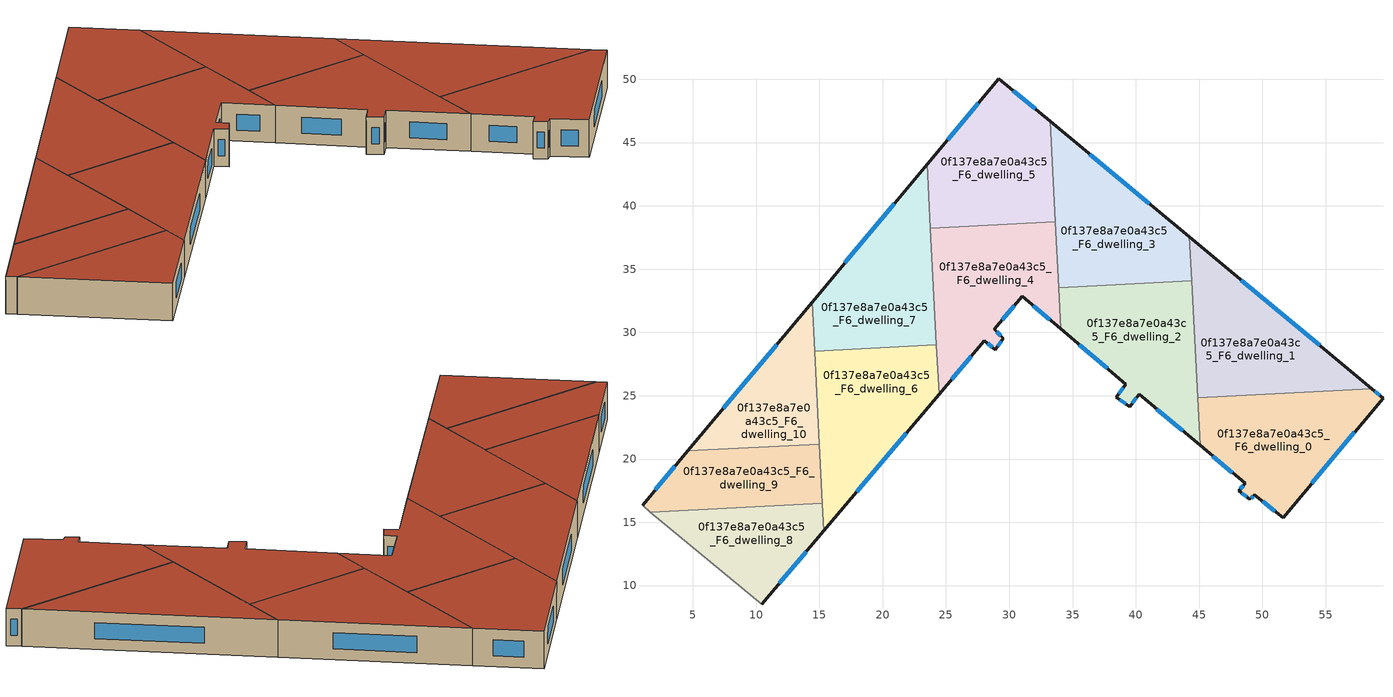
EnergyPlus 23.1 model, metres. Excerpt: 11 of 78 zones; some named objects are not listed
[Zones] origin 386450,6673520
0f137e8a7e0a43c5_F6_dwelling_0
 floor to 0f137e8a7e0a43c5_F5_dwelling_0 (EU_floor_Construction): 59.53,24.81 51.65,15.37 49.36,17.18 49.01,16.81 48.12,17.5 48.66,18.07 45.07,21.07 44.88,24.86 58.63,25.56 z18
 wall outside (EU_wall_Construction): 45.07,21.07 48.66,18.07 48.12,17.5 49.01,16.81 49.36,17.18 51.65,15.37 59.53,24.81 58.63,25.56 z18:21
 wall to 0f137e8a7e0a43c5_F6_dwelling_1 (EU_wall_Construction): 58.63,25.56 44.88,24.86 z18:21
 wall to 0f137e8a7e0a43c5_F6_dwelling_2 (EU_wall_Construction): 44.88,24.86 45.07,21.07 z18:21
 window (EU_Window_Construction): 48.37,17.3 48.75,17.01 / 48.5,17.9 48.27,17.66 / 46.1,20.21 47.63,18.92 / 59.27,25.03 58.89,25.35 / 53.9,18.07 57.28,22.11 / 50.02,16.66 50.99,15.89 / 49.11,16.91 49.26,17.07 z18.86:20.14
 roof outside (EU_roof_Construction): 51.65,15.37 59.53,24.81 58.63,25.56 44.88,24.86 45.07,21.07 48.66,18.07 48.12,17.5 49.01,16.81 49.36,17.18 z21
0f137e8a7e0a43c5_F6_dwelling_1
 floor to 0f137e8a7e0a43c5_F5_dwelling_1 (EU_floor_Construction): 58.63,25.56 44.88,24.86 44.22,37.54 z18
 wall outside (EU_wall_Construction): 58.63,25.56 44.22,37.54 z18:21
 wall to 0f137e8a7e0a43c5_F6_dwelling_3 (EU_wall_Construction): 44.22,37.54 44.4,34.08 z18:21
 wall to 0f137e8a7e0a43c5_F6_dwelling_2 (EU_wall_Construction): 44.4,34.08 44.88,24.86 z18:21
 window (EU_Window_Construction): 54.51,28.99 48.34,34.12 z18.86:20.14
 roof outside (EU_roof_Construction): 58.63,25.56 44.22,37.54 44.88,24.86 z21
0f137e8a7e0a43c5_F6_dwelling_10
 floor to 0f137e8a7e0a43c5_F5_dwelling_10 (EU_floor_Construction): 14.42,32.38 15,21.17 4.62,20.64 z18
 wall outside (EU_wall_Construction): 14.42,32.38 4.62,20.64 z18:21
 wall to 0f137e8a7e0a43c5_F6_dwelling_9 (EU_wall_Construction): 4.62,20.64 15,21.17 z18:21
 wall to 0f137e8a7e0a43c5_F6_dwelling_6 (EU_wall_Construction): 15,21.17 14.62,28.53 z18:21
 wall to 0f137e8a7e0a43c5_F6_dwelling_7 (EU_wall_Construction): 14.62,28.53 14.42,32.38 z18:21
 window (EU_Window_Construction): 11.62,29.03 7.42,23.99 z18.86:20.14
 roof outside (EU_roof_Construction): 15,21.17 14.42,32.38 4.62,20.64 z21
0f137e8a7e0a43c5_F6_dwelling_2
 floor to 0f137e8a7e0a43c5_F5_dwelling_2 (EU_floor_Construction): 44.4,34.08 45.07,21.07 40.26,25.1 39.51,24.15 38.44,24.88 39.22,25.91 34.07,30.28 33.9,33.54 z18
 wall outside (EU_wall_Construction): 34.07,30.28 39.22,25.91 38.44,24.88 39.51,24.15 40.26,25.1 45.07,21.07 z18:21
 wall to 0f137e8a7e0a43c5_F6_dwelling_3 (EU_wall_Construction): 44.4,34.08 33.9,33.54 z18:21
 wall to 0f137e8a7e0a43c5_F6_dwelling_4 (EU_wall_Construction): 33.9,33.54 34.07,30.28 z18:21
 window (EU_Window_Construction): 38.75,24.67 39.2,24.36 / 39,25.61 38.66,25.17 / 35.54,29.03 37.75,27.16 / 41.64,23.95 43.7,22.22 / 39.72,24.42 40.05,24.83 z18.86:20.14
 roof outside (EU_roof_Construction): 45.07,21.07 44.4,34.08 33.9,33.54 34.07,30.28 39.22,25.91 38.44,24.88 39.51,24.15 40.26,25.1 z21
0f137e8a7e0a43c5_F6_dwelling_3
 floor to 0f137e8a7e0a43c5_F5_dwelling_3 (EU_floor_Construction): 44.22,37.54 44.4,34.08 33.9,33.54 33.22,46.7 z18
 wall outside (EU_wall_Construction): 44.22,37.54 33.22,46.7 z18:21
 wall to 0f137e8a7e0a43c5_F6_dwelling_5 (EU_wall_Construction): 33.22,46.7 33.63,38.74 z18:21
 wall to 0f137e8a7e0a43c5_F6_dwelling_4 (EU_wall_Construction): 33.63,38.74 33.9,33.54 z18:21
 window (EU_Window_Construction): 41.08,40.16 36.37,44.08 z18.86:20.14
 roof outside (EU_roof_Construction): 44.4,34.08 44.22,37.54 33.22,46.7 33.9,33.54 z21
0f137e8a7e0a43c5_F6_dwelling_4
 floor to 0f137e8a7e0a43c5_F5_dwelling_4 (EU_floor_Construction): 33.63,38.74 34.07,30.28 31.03,32.86 28.8,30.25 29.53,29.55 28.9,28.65 28.04,29.35 24.45,25.11 23.78,38.23 z18
 wall outside (EU_wall_Construction): 24.45,25.11 28.04,29.35 28.9,28.65 29.53,29.55 28.8,30.25 31.03,32.86 34.07,30.28 z18:21
 wall to 0f137e8a7e0a43c5_F6_dwelling_5 (EU_wall_Construction): 33.63,38.74 23.78,38.23 z18:21
 wall to 0f137e8a7e0a43c5_F6_dwelling_7 (EU_wall_Construction): 23.78,38.23 24.25,29.02 z18:21
 wall to 0f137e8a7e0a43c5_F6_dwelling_6 (EU_wall_Construction): 24.25,29.02 24.45,25.11 z18:21
 window (EU_Window_Construction): 31.9,32.12 33.2,31.02 / 29.44,31 30.39,32.12 / 29.32,29.75 29.01,30.05 / 29.08,28.91 29.35,29.3 / 28.28,29.15 28.66,28.85 / 25.48,26.32 27.01,28.14 z18.86:20.14
 roof outside (EU_roof_Construction): 34.07,30.28 33.63,38.74 23.78,38.23 24.45,25.11 28.04,29.35 28.9,28.65 29.53,29.55 28.8,30.25 31.03,32.86 z21
0f137e8a7e0a43c5_F6_dwelling_5
 floor to 0f137e8a7e0a43c5_F5_dwelling_5 (EU_floor_Construction): 33.22,46.7 33.63,38.74 23.78,38.23 23.52,43.28 29.18,50.06 z18
 wall outside (EU_wall_Construction): 33.22,46.7 29.18,50.06 23.52,43.28 z18:21
 wall to 0f137e8a7e0a43c5_F6_dwelling_7 (EU_wall_Construction): 23.52,43.28 23.78,38.23 z18:21
 window (EU_Window_Construction): 27.56,48.12 25.14,45.22 / 32.07,47.66 30.33,49.1 z18.86:20.14
 roof outside (EU_roof_Construction): 33.63,38.74 33.22,46.7 29.18,50.06 23.52,43.28 23.78,38.23 z21
0f137e8a7e0a43c5_F6_dwelling_6
 floor to 0f137e8a7e0a43c5_F5_dwelling_6 (EU_floor_Construction): 24.25,29.02 24.45,25.11 15.35,14.33 14.62,28.53 z18
 wall outside (EU_wall_Construction): 15.35,14.33 24.45,25.11 z18:21
 wall to 0f137e8a7e0a43c5_F6_dwelling_7 (EU_wall_Construction): 24.25,29.02 14.62,28.53 z18:21
 wall to 0f137e8a7e0a43c5_F6_dwelling_8 (EU_wall_Construction): 15.24,16.51 15.35,14.33 z18:21
 wall to 0f137e8a7e0a43c5_F6_dwelling_9 (EU_wall_Construction): 15,21.17 15.24,16.51 z18:21
 window (EU_Window_Construction): 17.95,17.41 21.85,22.03 z18.86:20.14
 roof outside (EU_roof_Construction): 15.35,14.33 24.45,25.11 24.25,29.02 14.62,28.53 z21
0f137e8a7e0a43c5_F6_dwelling_7
 floor to 0f137e8a7e0a43c5_F5_dwelling_7 (EU_floor_Construction): 23.52,43.28 24.25,29.02 14.62,28.53 14.42,32.38 z18
 wall outside (EU_wall_Construction): 23.52,43.28 14.42,32.38 z18:21
 window (EU_Window_Construction): 20.92,40.17 17.02,35.5 z18.86:20.14
 roof outside (EU_roof_Construction): 24.25,29.02 23.52,43.28 14.42,32.38 14.62,28.53 z21
0f137e8a7e0a43c5_F6_dwelling_8
 floor to 0f137e8a7e0a43c5_F5_dwelling_8 (EU_floor_Construction): 15.24,16.51 15.35,14.33 10.43,8.51 1.66,15.81 z18
 wall outside (EU_wall_Construction): 10.43,8.51 15.35,14.33 z18:21
 wall adiabatic (EU_wall_Construction): 1.66,15.81 10.43,8.51 z18:21
 wall to 0f137e8a7e0a43c5_F6_dwelling_9 (EU_wall_Construction): 15.24,16.51 1.66,15.81 z18:21
 window (EU_Window_Construction): 11.84,10.17 13.94,12.66 z18.86:20.14
 roof outside (EU_roof_Construction): 10.43,8.51 15.35,14.33 15.24,16.51 1.66,15.81 z21
0f137e8a7e0a43c5_F6_dwelling_9
 floor to 0f137e8a7e0a43c5_F5_dwelling_9 (EU_floor_Construction): 15,21.17 15.24,16.51 1.66,15.81 1.02,16.34 4.62,20.64 z18
 wall outside (EU_wall_Construction): 4.62,20.64 1.02,16.34 z18:21
 wall adiabatic (EU_wall_Construction): 1.02,16.34 1.66,15.81 z18:21
 window (EU_Window_Construction): 3.59,19.41 2.05,17.57 z18.86:20.14
 roof outside (EU_roof_Construction): 15.24,16.51 15,21.17 4.62,20.64 1.02,16.34 1.66,15.81 z21
[Building]
EU S2 Campaign: North Axis=0; Terrain=City; Solar Distribution=FullExterior
[Site:Location]
Helsinki-Vantaa.AP: Latitude=60.317; Longitude=24.963; Time Zone=2; Elevation=54.6
[SizingPeriod:WeatherFileDays]
AnnualSizingPeriod: Begin Month=1; Begin Day of Month=1; End Month=12; End Day of Month=31; Day of Week for Start Day=Monday; Use Weather File Daylight Saving Period=No; Use Weather File Rain and Snow Indicators=No
[MATERIAL]
EU_InternalMass_Material: Roughness=MediumRough; Thickness=0.1; Conductivity=1; Density=1800; Specific Heat=900; Thermal Absorptance=0.9; Solar Absorptance=0.7; Visible Absorptance=0.7
[MATERIAL:NOMASS] Roughness=MediumRough; Thermal Absorptance=0.9; Solar Absorptance=0.7; Visible Absorptance=0.7
Name | Thermal Resistance
EU_wall_NoMass | 1.10183
EU_roof_NoMass; EU_floor_NoMass | 1.70606
[WINDOWMATERIAL:SIMPLEGLAZINGSYSTEM]
EU_Window_SimpleGlazing: UFactor=3.11035; Solar Heat Gain Coefficient=0.8; Visible Transmittance=0.8
[CONSTRUCTION]
EU_wall_Construction: EU_wall_NoMass
EU_roof_Construction: EU_roof_NoMass
EU_floor_Construction: EU_floor_NoMass
EU_Window_Construction: EU_Window_SimpleGlazing
EU_InternalMass_Construction: EU_InternalMass_Material
[ZONE] Type=1; Multiplier=1; Ceiling Height=autocalculate; Floor Area=autocalculate; Part of Total Floor Area=Yes
Name | Volume
0f137e8a7e0a43c5_F6_dwelling_0 | 262.453
0f137e8a7e0a43c5_F6_dwelling_1; 0f137e8a7e0a43c5_F6_dwelling_6 | 262.46
0f137e8a7e0a43c5_F6_dwelling_10; 0f137e8a7e0a43c5_F6_dwelling_8 | 174.97
0f137e8a7e0a43c5_F6_dwelling_2 | 262.455
0f137e8a7e0a43c5_F6_dwelling_3 | 262.452
0f137e8a7e0a43c5_F6_dwelling_4 | 262.442
0f137e8a7e0a43c5_F6_dwelling_5 | 262.477
0f137e8a7e0a43c5_F6_dwelling_7 | 262.468
0f137e8a7e0a43c5_F6_dwelling_9 | 175.006
[INTERNALMASS] Construction=EU_InternalMass_Construction
Name | Zone or ZoneList | Surface Area
0f137e8a7e0a43c5_F6_dwelling_0_EU_InternalMass | 0f137e8a7e0a43c5_F6_dwelling_0 | 87.484
0f137e8a7e0a43c5_F6_dwelling_1_EU_InternalMass | 0f137e8a7e0a43c5_F6_dwelling_1 | 87.4867
0f137e8a7e0a43c5_F6_dwelling_2_EU_InternalMass | 0f137e8a7e0a43c5_F6_dwelling_2 | 87.4849
0f137e8a7e0a43c5_F6_dwelling_3_EU_InternalMass | 0f137e8a7e0a43c5_F6_dwelling_3 | 87.4838
0f137e8a7e0a43c5_F6_dwelling_4_EU_InternalMass | 0f137e8a7e0a43c5_F6_dwelling_4 | 87.4848
0f137e8a7e0a43c5_F6_dwelling_5_EU_InternalMass | 0f137e8a7e0a43c5_F6_dwelling_5 | 87.4925
0f137e8a7e0a43c5_F6_dwelling_6_EU_InternalMass | 0f137e8a7e0a43c5_F6_dwelling_6 | 87.4869
0f137e8a7e0a43c5_F6_dwelling_7_EU_InternalMass | 0f137e8a7e0a43c5_F6_dwelling_7 | 87.4893
0f137e8a7e0a43c5_F6_dwelling_8_EU_InternalMass | 0f137e8a7e0a43c5_F6_dwelling_8 | 58.3235
0f137e8a7e0a43c5_F6_dwelling_9_EU_InternalMass | 0f137e8a7e0a43c5_F6_dwelling_9 | 58.3357
0f137e8a7e0a43c5_F6_dwelling_10_EU_InternalMass | 0f137e8a7e0a43c5_F6_dwelling_10 | 58.3233
[OTHEREQUIPMENT] Fuel Type=Electricity; Design Level Calculation Method=Watts/Area; Power per Zone Floor Area=1; Fraction Latent=0; Fraction Radiant=0; Fraction Lost=0; Carbon Dioxide Generation Rate=0; EndUse Subcategory=EU_Step8_InternalGains
Name | Zone or ZoneList or Space or SpaceList | Schedule
EU_Step8_InternalGain_0f137e8a7e0a43c5_F6_dwelling_0_f000 | 0f137e8a7e0a43c5_F6_dwelling_0 | EU_Step8_GainSchedule_0f137e8a7e0a43c5_F6_dwelling_0_f000
EU_Step8_InternalGain_0f137e8a7e0a43c5_F6_dwelling_1_f000 | 0f137e8a7e0a43c5_F6_dwelling_1 | EU_Step8_GainSchedule_0f137e8a7e0a43c5_F6_dwelling_1_f000
EU_Step8_InternalGain_0f137e8a7e0a43c5_F6_dwelling_2_f000 | 0f137e8a7e0a43c5_F6_dwelling_2 | EU_Step8_GainSchedule_0f137e8a7e0a43c5_F6_dwelling_2_f000
EU_Step8_InternalGain_0f137e8a7e0a43c5_F6_dwelling_3_f000 | 0f137e8a7e0a43c5_F6_dwelling_3 | EU_Step8_GainSchedule_0f137e8a7e0a43c5_F6_dwelling_3_f000
EU_Step8_InternalGain_0f137e8a7e0a43c5_F6_dwelling_4_f000 | 0f137e8a7e0a43c5_F6_dwelling_4 | EU_Step8_GainSchedule_0f137e8a7e0a43c5_F6_dwelling_4_f000
EU_Step8_InternalGain_0f137e8a7e0a43c5_F6_dwelling_5_f000 | 0f137e8a7e0a43c5_F6_dwelling_5 | EU_Step8_GainSchedule_0f137e8a7e0a43c5_F6_dwelling_5_f000
EU_Step8_InternalGain_0f137e8a7e0a43c5_F6_dwelling_6_f000 | 0f137e8a7e0a43c5_F6_dwelling_6 | EU_Step8_GainSchedule_0f137e8a7e0a43c5_F6_dwelling_6_f000
EU_Step8_InternalGain_0f137e8a7e0a43c5_F6_dwelling_7_f000 | 0f137e8a7e0a43c5_F6_dwelling_7 | EU_Step8_GainSchedule_0f137e8a7e0a43c5_F6_dwelling_7_f000
EU_Step8_InternalGain_0f137e8a7e0a43c5_F6_dwelling_8_f000 | 0f137e8a7e0a43c5_F6_dwelling_8 | EU_Step8_GainSchedule_0f137e8a7e0a43c5_F6_dwelling_8_f000
EU_Step8_InternalGain_0f137e8a7e0a43c5_F6_dwelling_9_f000 | 0f137e8a7e0a43c5_F6_dwelling_9 | EU_Step8_GainSchedule_0f137e8a7e0a43c5_F6_dwelling_9_f000
EU_Step8_InternalGain_0f137e8a7e0a43c5_F6_dwelling_10_f000 | 0f137e8a7e0a43c5_F6_dwelling_10 | EU_Step8_GainSchedule_0f137e8a7e0a43c5_F6_dwelling_10_f000
[ZONEVENTILATION:DESIGNFLOWRATE] Schedule=EU_AlwaysOn; Design Flow Rate Calculation Method=AirChanges/Hour; Air Changes per Hour=0.756316; Ventilation Type=Natural; Fan Pressure Rise=0; Fan Total Efficiency=1; Constant Term Coefficient=1; Temperature Term Coefficient=0; Velocity Term Coefficient=0; Velocity Squared Term Coefficient=0; Minimum Indoor Temperature=-100; Maximum Indoor Temperature=100; Delta Temperature=-100; Minimum Outdoor Temperature=-100; Maximum Outdoor Temperature=100; Maximum Wind Speed=40
Name | Zone or ZoneList or Space or SpaceList
EU_ConstantAir_0f137e8a7e0a43c5_F6_dwelling_0 | 0f137e8a7e0a43c5_F6_dwelling_0
EU_ConstantAir_0f137e8a7e0a43c5_F6_dwelling_1 | 0f137e8a7e0a43c5_F6_dwelling_1
EU_ConstantAir_0f137e8a7e0a43c5_F6_dwelling_2 | 0f137e8a7e0a43c5_F6_dwelling_2
EU_ConstantAir_0f137e8a7e0a43c5_F6_dwelling_3 | 0f137e8a7e0a43c5_F6_dwelling_3
EU_ConstantAir_0f137e8a7e0a43c5_F6_dwelling_4 | 0f137e8a7e0a43c5_F6_dwelling_4
EU_ConstantAir_0f137e8a7e0a43c5_F6_dwelling_5 | 0f137e8a7e0a43c5_F6_dwelling_5
EU_ConstantAir_0f137e8a7e0a43c5_F6_dwelling_6 | 0f137e8a7e0a43c5_F6_dwelling_6
EU_ConstantAir_0f137e8a7e0a43c5_F6_dwelling_7 | 0f137e8a7e0a43c5_F6_dwelling_7
EU_ConstantAir_0f137e8a7e0a43c5_F6_dwelling_8 | 0f137e8a7e0a43c5_F6_dwelling_8
EU_ConstantAir_0f137e8a7e0a43c5_F6_dwelling_9 | 0f137e8a7e0a43c5_F6_dwelling_9
EU_ConstantAir_0f137e8a7e0a43c5_F6_dwelling_10 | 0f137e8a7e0a43c5_F6_dwelling_10
[HVACTEMPLATE:ZONE:IDEALLOADSAIRSYSTEM] System Availability Schedule=EU_AlwaysOn; Maximum Heating Supply Air Temperature=50; Minimum Cooling Supply Air Temperature=13; Maximum Heating Supply Air Humidity Ratio=0.0156; Minimum Cooling Supply Air Humidity Ratio=0.0077; Heating Limit=NoLimit; Cooling Limit=NoLimit; Heating Availability Schedule=EU_AlwaysOn; Cooling Availability Schedule=EU_CoolingOff; Dehumidification Control Type=ConstantSensibleHeatRatio; Cooling Sensible Heat Ratio=0.7; Dehumidification Setpoint=60; Humidification Control Type=None; Humidification Setpoint=30; Outdoor Air Method=None; Outdoor Air Flow Rate per Person=0.00944; Outdoor Air Flow Rate per Zone Floor Area=0; Outdoor Air Flow Rate per Zone=0; Demand Controlled Ventilation Type=None; Outdoor Air Economizer Type=NoEconomizer; Heat Recovery Type=None; Sensible Heat Recovery Effectiveness=0.7; Latent Heat Recovery Effectiveness=0.65
Name | Template Thermostat
0f137e8a7e0a43c5_F6_dwelling_0 | EU_HeatOnly_0f137e8a7e0a43c5_F6_dwelling_0
0f137e8a7e0a43c5_F6_dwelling_1 | EU_HeatOnly_0f137e8a7e0a43c5_F6_dwelling_1
0f137e8a7e0a43c5_F6_dwelling_2 | EU_HeatOnly_0f137e8a7e0a43c5_F6_dwelling_2
0f137e8a7e0a43c5_F6_dwelling_3 | EU_HeatOnly_0f137e8a7e0a43c5_F6_dwelling_3
0f137e8a7e0a43c5_F6_dwelling_4 | EU_HeatOnly_0f137e8a7e0a43c5_F6_dwelling_4
0f137e8a7e0a43c5_F6_dwelling_5 | EU_HeatOnly_0f137e8a7e0a43c5_F6_dwelling_5
0f137e8a7e0a43c5_F6_dwelling_6 | EU_HeatOnly_0f137e8a7e0a43c5_F6_dwelling_6
0f137e8a7e0a43c5_F6_dwelling_7 | EU_HeatOnly_0f137e8a7e0a43c5_F6_dwelling_7
0f137e8a7e0a43c5_F6_dwelling_8 | EU_HeatOnly_0f137e8a7e0a43c5_F6_dwelling_8
0f137e8a7e0a43c5_F6_dwelling_9 | EU_HeatOnly_0f137e8a7e0a43c5_F6_dwelling_9
0f137e8a7e0a43c5_F6_dwelling_10 | EU_HeatOnly_0f137e8a7e0a43c5_F6_dwelling_10
[SIZING:ZONE] Zone Cooling Design Supply Air Temperature Input Method=SupplyAirTemperature; Zone Cooling Design Supply Air Temperature=13; Zone Heating Design Supply Air Temperature Input Method=SupplyAirTemperature; Zone Heating Design Supply Air Temperature=50; Zone Cooling Design Supply Air Humidity Ratio=0.008; Zone Heating Design Supply Air Humidity Ratio=0.008; Cooling Design Air Flow Method=DesignDay; Cooling Design Air Flow Rate=0; Cooling Minimum Air Flow per Zone Floor Area=0.000762; Cooling Minimum Air Flow=0; Cooling Minimum Air Flow Fraction=0.2; Heating Design Air Flow Method=DesignDay; Heating Design Air Flow Rate=0; Heating Maximum Air Flow per Zone Floor Area=0.002032; Heating Maximum Air Flow=0.141576; Heating Maximum Air Flow Fraction=0.3; Account for Dedicated Outdoor Air System=No; Dedicated Outdoor Air System Control Strategy=NeutralSupplyAir; Dedicated Outdoor Air Low Setpoint Temperature for Design=autosize; Dedicated Outdoor Air High Setpoint Temperature for Design=autosize; Zone Load Sizing Method=Sensible Load Only No Latent Load; Zone Latent Cooling Design Supply Air Humidity Ratio Input Method=HumidityRatioDifference; Zone Cooling Design Supply Air Humidity Ratio Difference=0.005; Zone Latent Heating Design Supply Air Humidity Ratio Input Method=HumidityRatioDifference; Zone Humidification Design Supply Air Humidity Ratio Difference=0.005
0f137e8a7e0a43c5_F6_dwelling_0; 0f137e8a7e0a43c5_F6_dwelling_1; 0f137e8a7e0a43c5_F6_dwelling_2; 0f137e8a7e0a43c5_F6_dwelling_3; 0f137e8a7e0a43c5_F6_dwelling_4; 0f137e8a7e0a43c5_F6_dwelling_5; 0f137e8a7e0a43c5_F6_dwelling_6; 0f137e8a7e0a43c5_F6_dwelling_7; 0f137e8a7e0a43c5_F6_dwelling_8; 0f137e8a7e0a43c5_F6_dwelling_9; 0f137e8a7e0a43c5_F6_dwelling_10
[SCHEDULE:CONSTANT]
Name | Hourly Value
EU_AlwaysOn | 1
EU_CoolingOff | 0
[SCHEDULE:FILE] Column Number=1; Rows to Skip at Top=0; Number of Hours of Data=8760; Column Separator=Comma; Interpolate to Timestep=No; Minutes per Item=60; Adjust Schedule for Daylight Savings=Yes
Name | File
EU_Step8_GainSchedule_0f137e8a7e0a43c5_F6_dwelling_0_f000 | ../../schedules/0f137e8a7e0a43c5/0f137e8a7e0a43c5_F6_dwelling_0_f000_gain.csv
EU_Step8_GainSchedule_0f137e8a7e0a43c5_F6_dwelling_1_f000 | ../../schedules/0f137e8a7e0a43c5/0f137e8a7e0a43c5_F6_dwelling_1_f000_gain.csv
EU_Step8_GainSchedule_0f137e8a7e0a43c5_F6_dwelling_2_f000 | ../../schedules/0f137e8a7e0a43c5/0f137e8a7e0a43c5_F6_dwelling_2_f000_gain.csv
EU_Step8_GainSchedule_0f137e8a7e0a43c5_F6_dwelling_3_f000 | ../../schedules/0f137e8a7e0a43c5/0f137e8a7e0a43c5_F6_dwelling_3_f000_gain.csv
EU_Step8_GainSchedule_0f137e8a7e0a43c5_F6_dwelling_4_f000 | ../../schedules/0f137e8a7e0a43c5/0f137e8a7e0a43c5_F6_dwelling_4_f000_gain.csv
EU_Step8_GainSchedule_0f137e8a7e0a43c5_F6_dwelling_5_f000 | ../../schedules/0f137e8a7e0a43c5/0f137e8a7e0a43c5_F6_dwelling_5_f000_gain.csv
EU_Step8_GainSchedule_0f137e8a7e0a43c5_F6_dwelling_6_f000 | ../../schedules/0f137e8a7e0a43c5/0f137e8a7e0a43c5_F6_dwelling_6_f000_gain.csv
EU_Step8_GainSchedule_0f137e8a7e0a43c5_F6_dwelling_7_f000 | ../../schedules/0f137e8a7e0a43c5/0f137e8a7e0a43c5_F6_dwelling_7_f000_gain.csv
EU_Step8_GainSchedule_0f137e8a7e0a43c5_F6_dwelling_8_f000 | ../../schedules/0f137e8a7e0a43c5/0f137e8a7e0a43c5_F6_dwelling_8_f000_gain.csv
EU_Step8_GainSchedule_0f137e8a7e0a43c5_F6_dwelling_9_f000 | ../../schedules/0f137e8a7e0a43c5/0f137e8a7e0a43c5_F6_dwelling_9_f000_gain.csv
EU_Step8_GainSchedule_0f137e8a7e0a43c5_F6_dwelling_10_f000 | ../../schedules/0f137e8a7e0a43c5/0f137e8a7e0a43c5_F6_dwelling_10_f000_gain.csv
